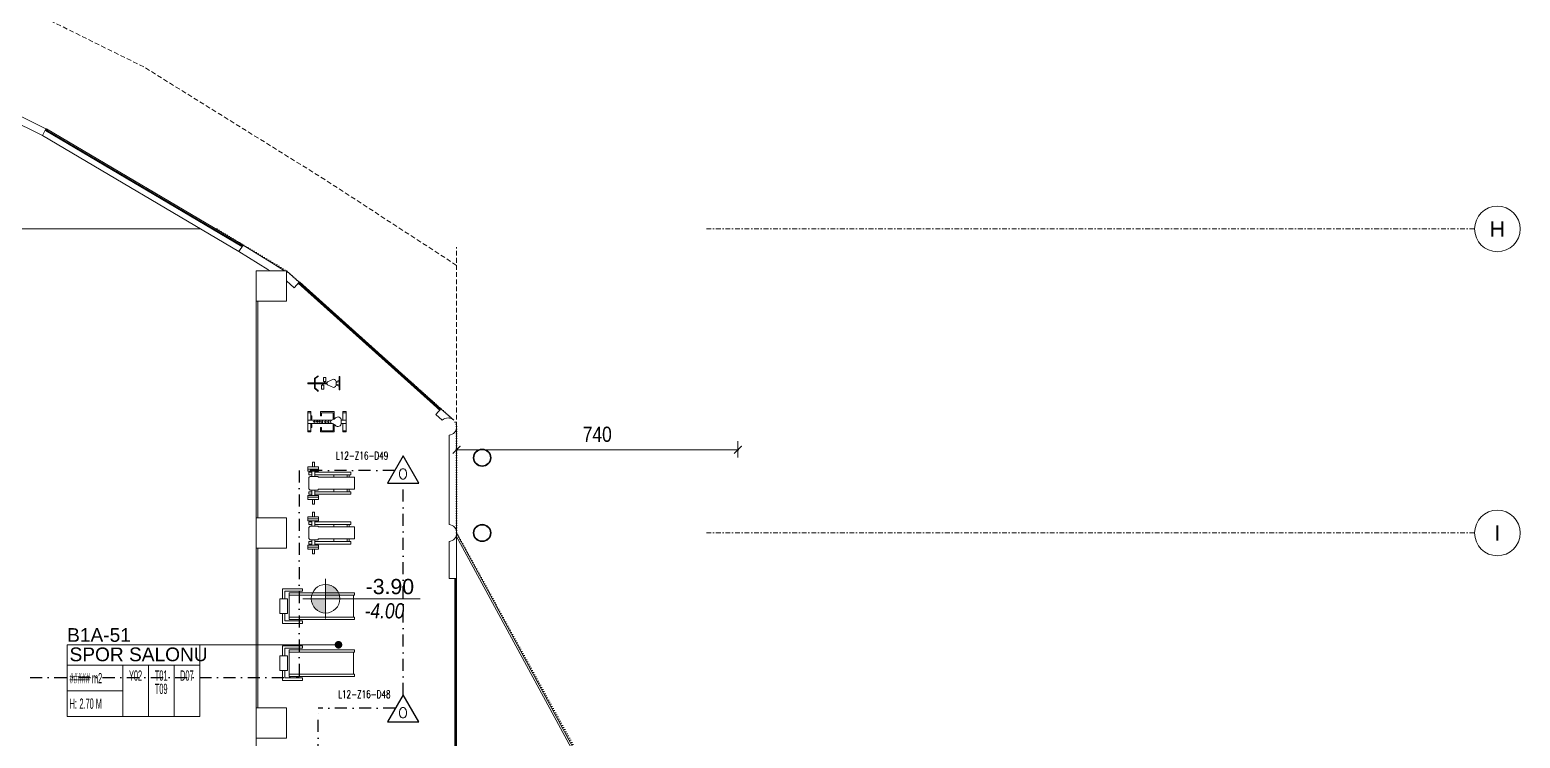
# Model space of a CAD drawing. Header units: metres. Extents: x -19121 to 152404, y -12107 to 29421.
# Drawn here: x 94645 to 98566, y 2700 to 4564 of the extents above; entities that cross this region are included whole.
import ezdxf
from ezdxf.enums import TextEntityAlignment as Align

# ---------------------------------------------------------------- set-up
doc = ezdxf.new("R2010")
doc.units = ezdxf.units.M
doc.header["$LTSCALE"] = 50
doc.header["$MEASUREMENT"] = 0
for name, pattern in [('DASHDOT', [25.4, 12.7, -6.35, 0, -6.35]), ('DASHDOT2', [0.5, 0.25, -0.125, 0, -0.125]), ('DOT2', [0.125, 0, -0.125]), ('HIDDEN', [0.375, 0.25, -0.125])]:
    doc.linetypes.add(name, pattern=pattern)
doc.layers.get('0').update_dxf_attribs({"color": 9, "lineweight": 9})
for name, color, linetype, lineweight in [('00', 9, 'Continuous', 9), ('01', 9, 'Continuous', 9), ('06C', 9, 'Continuous', 9), ('06D', 9, 'Continuous', 9), ('10', 9, 'Continuous', 9), ('15', 9, 'Continuous', 9), ('20', 9, 'DOT2', 9), ('21', 9, 'Continuous', 9), ('21_mahal200', 9, 'Continuous', 9), ('24', 9, 'DASHDOT2', 9), ('25', 9, 'Continuous', 9), ('E-DEDEKTÖR NUMARALARI', 20, 'Continuous', 30), ('E-KABLO', 7, 'Continuous', 30), ('E-OPTİK DUMAN DEDEKTÖRÜ', 7, 'Continuous', 30), ('PENC4', 9, 'Continuous', 9)]:
    doc.layers.add(name, color=color, linetype=linetype, lineweight=lineweight)
doc.styles.add('Arial', font='arial.ttf', dxfattribs={"height": 2.5})
doc.styles.add('E-YAZI', font='txttw.shx', dxfattribs={"height": 200})
doc.styles.add('MuuM_TEXT-ITALIC', font='ARIALNI.TTF')
doc.styles.add('MuuM_TEXT-STANDART', font='ARIALN.TTF')
doc.dimstyles.new('MuuM_DIM200', dxfattribs={"dimscale": 20, "dimtxt": 2, "dimasz": 1, "dimexe": 1, "dimexo": 1, "dimgap": 1, "dimtad": 1, "dimdec": 1, "dimrnd": 0.5, "dimdsep": 46, "dimtxsty": 'MuuM_TEXT-STANDART', "dimblk": 'ARCHTICK', "dimcen": 0, "dimdle": 0.15, "dimclrd": 256, "dimclre": 256, "dimclrt": 256, "dimadec": 0, "dimazin": 0, "dimtfac": 5, "dimtdec": 1, "dimtix": 1, "dimtmove": 2, "dimatfit": 3, "dimldrblk": 'DOT', "dimfxl": 3, "dimfxlon": 1, "dimtolj": 1, "dimlwd": -1, "dimlwe": -1, "dimarcsym": 0})

# ---------------------------------------------------------------- blocks, each defined once
blk = doc.blocks.new('100_OPTİK DUMAN DEDEKTÖRÜ 085')
at = {"layer": 'E-OPTİK DUMAN DEDEKTÖRÜ', "color": 4}
blk.add_lwpolyline([(2.06, 0), (0, 3.57), (-2.06, 0)], close=True, dxfattribs=at)
at = {"layer": 'E-OPTİK DUMAN DEDEKTÖRÜ', "color": 3, "style": 'E-YAZI'}
blk.add_text('O', height=1.36, dxfattribs=at).set_placement((-0.02, 1.2), align=Align.MIDDLE)
blk = doc.blocks.new('p-kolon_80x80')
blk.add_lwpolyline([(-40, -40), (40, -40), (40, 40), (-40, 40)], close=True)
blk = doc.blocks.new('1.Bod.Ara.Sitatik Elk')
at = {"layer": '01'}
for p in [(11280, -4740), (11280, -5390), (11280, -5890)]:
    blk.add_blockref('p-kolon_80x80', p, dxfattribs=at)
blk = doc.blocks.new('_ArchTick')
at = {"color": 0, "linetype": 'ByBlock', "const_width": 0.15}
blk.add_lwpolyline([(-0.5, -0.5), (0.5, 0.5)], dxfattribs=at)
blk = doc.blocks.new('_Dot')
at = {"color": 0, "linetype": 'ByBlock', "lineweight": -2}
blk.add_line((-0.5, 0), (-1, 0), dxfattribs=at)
at = {"color": 0, "linetype": 'ByBlock', "const_width": 0.5}
blk.add_lwpolyline([(-0.25, 0, 1), (0.25, 0, 1)], format="xyb", close=True, dxfattribs=at)
blk = doc.blocks.new('0_roomno2')
blk.add_lwpolyline([(19.38, -10.5), (0, -10.5), (0, 0), (19.38, 0)], close=True)
for points in [[(0, -3), (19.38, -3)], [(8.12, -3), (8.12, -10.5)], [(11.88, -3), (11.88, -10.5)], [(15.62, -3), (15.62, -10.5)], [(0, -6.75), (8.12, -6.75)]]:
    blk.add_lwpolyline(points)
at = {"style": 'MuuM_TEXT-STANDART', "width": 0.6}
blk.add_text('H:', height=1.5, dxfattribs=at).set_placement((0.35, -8.61), align=Align.MIDDLE_LEFT)
at = {"style": 'Arial'}
blk.add_attdef('ODANO', (0, 1.17), '', height=2, dxfattribs=at)
blk.add_attdef('MEKANADI', text='', height=2, dxfattribs=at).set_placement((0.35, -3), align=Align.BOTTOM_LEFT)
at = {"style": 'MuuM_TEXT-STANDART', "width": 0.6}
for tag, p in [('M2', (0.35, -4.88)), ('TEMIZTAVANYUKSEKLIGI', (1.8, -8.61))]:
    blk.add_attdef(tag, text='', height=1.5, dxfattribs=at).set_placement(p, align=Align.MIDDLE_LEFT)
for tag, p in [('YER01', (10, -4.5)), ('TAVAN01', (13.75, -4.5)), ('DUVAR01', (17.5, -4.5)), ('YER02', (10, -6.75)), ('TAVAN02', (13.75, -6.75)), ('DUVAR02', (17.5, -6.75)), ('YER03', (10, -9)), ('TAVAN03', (13.75, -9)), ('DUVAR03', (17.5, -9))]:
    blk.add_attdef(tag, text='', height=1.5, dxfattribs=at).set_placement(p, align=Align.MIDDLE_CENTER)
blk = doc.blocks.new('prf-10x10')
blk.add_lwpolyline([(-5, -5), (5, -5), (5, 5), (-5, 5)], close=True)
at = {"color": 255}
blk.add_solid([(-5, -5), (5, -5), (-5, 5), (5, 5)], dxfattribs=at)
at = {"layer": '10'}
blk.add_point((0, 0), dxfattribs=at)
blk = doc.blocks.new('*U389')
at = {"layer": '06D'}
blk.add_lwpolyline([(-2.5, 600), (2.5, 600), (2.5, 0), (-2.5, 0)], close=True, dxfattribs=at)
at = {"layer": '15'}
blk.add_lwpolyline([(0, 595), (0, 5)], dxfattribs=at)
at = {"layer": '10', "xscale": 0.5, "yscale": 0.5, "rotation": 90}
for p in [(0, 597.5), (0, 2.5)]:
    blk.add_blockref('prf-10x10', p, dxfattribs=at)
blk = doc.blocks.new('*D463')
at = {"layer": '25', "transparency": 16777216}
for p, q in [((11764.9, -5170.9), (12510.7, -5170.9)), ((11767.9, -5172), (11767.9, -5150.9)), ((12507.7, -5148.4), (12507.7, -5190.9))]:
    blk.add_line(p, q, dxfattribs=at)
at = {"layer": '25', "transparency": 16777216, "xscale": 20, "yscale": 20, "zscale": 20, "rotation": 180}
blk.add_blockref('_ArchTick', (11767.9, -5170.9), dxfattribs=at)
at = {"layer": '25', "transparency": 16777216, "xscale": 20, "yscale": 20, "zscale": 20}
blk.add_blockref('_ArchTick', (12507.7, -5170.9), dxfattribs=at)
at = {"layer": '25', "transparency": 16777216, "insert": (12137.8, -5130.5), "char_height": 40, "attachment_point": 5, "style": 'MuuM_TEXT-STANDART'}
blk.add_mtext('\\A1;740', dxfattribs=at)
blk = doc.blocks.new('rev-tasiyicilar')
at = {"layer": 'PENC4', "lineweight": -3}
for centre, radius in [((297.5, 479), 11.4), ((297.5, 479), 10.9), ((297.5, 380), 11.4), ((297.5, 380), 10.9), ((462.5, -10), 11.4), ((462.5, -10), 10.9)]:
    blk.add_circle(centre, radius, dxfattribs=at)
blk = doc.blocks.new('*U391')
at = {"layer": '06D'}
blk.add_lwpolyline([(-2.5, 500), (2.5, 500), (2.5, 0), (-2.5, 0)], close=True, dxfattribs=at)
at = {"layer": '15'}
blk.add_lwpolyline([(0, 495), (0, 5)], dxfattribs=at)
at = {"layer": '10', "xscale": 0.5, "yscale": 0.5, "rotation": 90}
for p in [(0, 497.5), (0, 2.5)]:
    blk.add_blockref('prf-10x10', p, dxfattribs=at)
blk = doc.blocks.new('0_elevationtarget-p-bk')
h = blk.add_hatch(color=250)
h.paths.add_polyline_path([(1.88, 0, 0.414214), (0, 1.88), (0, 0)])
h.paths.add_polyline_path([(0, 0), (-1.88, 0, 0.414214), (0, -1.88)])
blk.add_line((0, -2.62), (0, 2.62))
blk.add_lwpolyline([(12.45, 0), (-3, 0)])
blk.add_circle((0, 0), 1.88)
at = {"style": 'Arial'}
blk.add_attdef('BITMISKOT', text='', height=2, dxfattribs=at).set_placement((4.5, 0), align=Align.BOTTOM_LEFT)
at = {"style": 'MuuM_TEXT-ITALIC'}
blk.add_attdef('FINISHINGFLOORLEVEL', text='', height=2, dxfattribs=at).set_placement((4.5, -0.59), align=Align.TOP_LEFT)
blk = doc.blocks.new('kosu')
for p, q in [((279.054, 164.876), (279.054, 166.591)), ((279.054, 166.591), (279.759, 166.591)), ((279.119, 164.876), (279.119, 166.591)), ((279.694, 166.591), (279.694, 164.876)), ((279.759, 166.591), (279.759, 164.876)), ((278.951, 166.245), (279.016, 166.245)), ((279.796, 166.245), (279.861, 166.245)), ((279.119, 164.876), (279.054, 164.876)), ((279.694, 164.903), (279.119, 164.903)), ((279.759, 164.876), (279.694, 164.876))]:
    blk.add_line(p, q)
for points in [[(278.951, 166.245), (278.951, 166.772), (279.211, 166.772)], [(279.016, 166.245), (279.016, 166.707), (279.211, 166.707)], [(279.601, 166.772), (279.861, 166.772), (279.861, 166.245)], [(279.601, 166.707), (279.796, 166.707), (279.796, 166.245)]]:
    blk.add_lwpolyline(points)
blk.add_lwpolyline([(279.211, 166.835), (279.601, 166.835), (279.601, 166.633), (279.211, 166.633)], close=True)
blk = doc.blocks.new('equipo5')
for points in [[(-0.07, 1.36), (0.8, 1.36), (0.8, 1.17), (-0.07, 1.17)], [(-0.07, -1.36), (0.8, -1.36), (0.8, -1.17), (-0.07, -1.17)]]:
    blk.add_lwpolyline(points, close=True)
for points in [[(0.31, 1.36), (0.31, 1.75), (0.48, 1.75), (0.48, 1.36)], [(-0.07, 1.17), (-0.07, 1.01), (0.8, 1.01), (0.8, 1.17)], [(0.26, 0.7), (-0.01, 0.7), (-0.01, 0.92), (0.26, 0.92)], [(0.26, 1.01), (0.26, 0.57)], [(0.51, 0.57), (0.51, 1.01)], [(0.51, 0.92), (3.51, 0.92), (3.51, 0.7), (0.51, 0.7)], [(2.08, 0.7), (2.08, 0.5)], [(3.19, 0.7), (3.19, 0.5)], [(3.35, 0.7), (3.35, 0.5)], [(-0.07, -1.17), (-0.07, -1.01), (0.8, -1.01), (0.8, -1.17)], [(0.26, -0.7), (-0.01, -0.7), (-0.01, -0.92), (0.26, -0.92)], [(0.26, -1.01), (0.26, -0.57)], [(0.51, -0.57), (0.51, -1.01)], [(0.51, -0.92), (3.51, -0.92), (3.51, -0.7), (0.51, -0.7)], [(2.08, -0.7), (2.08, -0.5)], [(3.19, -0.7), (3.19, -0.5)], [(3.35, -0.7), (3.35, -0.5)], [(0.31, -1.36), (0.31, -1.75), (0.48, -1.75), (0.48, -1.36)]]:
    blk.add_lwpolyline(points)
for points in [[(0, 0), (0, 0.4, -0.446807), (0.19, 0.57), (0.77, 0.57), (0.77, 0.5), (3.8, 0.5), (3.8, 0)], [(0, 0), (0, -0.4, 0.446807), (0.19, -0.57), (0.77, -0.57), (0.77, -0.5), (3.8, -0.5), (3.8, 0)]]:
    blk.add_lwpolyline(points, format="xyb")
blk = doc.blocks.new('SPOR')
for p, q in [((268.296, 169.326), (268.52, 169.326)), ((268.296, 169.242), (268.296, 169.326)), ((268.52, 169.242), (268.296, 169.242)), ((268.324, 169.326), (268.324, 169.242)), ((268.408, 169.242), (268.408, 169.214)), ((268.408, 169.214), (268.492, 169.214)), ((268.492, 169.214), (268.492, 169.242)), ((268.52, 168.697), (268.52, 169.326)), ((268.52, 169.326), (268.604, 169.326)), ((268.604, 169.326), (268.604, 168.695)), ((268.604, 169.326), (268.828, 169.326)), ((268.828, 169.242), (268.604, 169.242)), ((268.632, 169.242), (268.632, 169.214)), ((268.632, 169.214), (268.716, 169.214)), ((268.716, 169.214), (268.716, 169.242)), ((268.8, 169.242), (268.8, 169.326)), ((268.828, 169.326), (268.828, 169.242)), ((268.296, 168.99), (268.408, 168.99)), ((268.296, 168.626), (268.296, 168.99)), ((268.49, 168.626), (268.296, 168.626)), ((268.408, 168.962), (268.324, 168.962)), ((268.324, 168.962), (268.324, 168.654)), ((268.503, 168.654), (268.324, 168.654)), ((268.408, 168.99), (268.408, 168.962)), ((268.625, 168.654), (268.8, 168.654)), ((268.638, 168.626), (268.828, 168.626)), ((268.716, 168.99), (268.716, 168.962)), ((268.828, 168.99), (268.716, 168.99)), ((268.716, 168.962), (268.8, 168.962)), ((268.8, 168.962), (268.8, 168.654)), ((268.828, 168.626), (268.828, 168.99)), ((268.296, 168.402), (268.296, 168.318)), ((268.52, 168.402), (268.296, 168.402)), ((268.296, 168.318), (268.52, 168.318)), ((268.324, 168.402), (268.324, 168.318)), ((268.506, 168.444), (268.618, 168.444)), ((268.52, 168.444), (268.52, 168.318)), ((268.52, 168.318), (268.604, 168.318)), ((268.604, 168.318), (268.604, 168.444)), ((268.828, 168.402), (268.604, 168.402)), ((268.604, 168.318), (268.828, 168.318)), ((268.8, 168.318), (268.8, 168.402)), ((268.828, 168.318), (268.828, 168.402))]:
    blk.add_line(p, q)
for points in [[(268.562, 169.183), (268.539, 169.139), (268.584, 169.139)], [(268.562, 169.116), (268.539, 169.071), (268.584, 169.071)], [(268.562, 169.049), (268.539, 169.004), (268.584, 169.004)], [(268.562, 168.99), (268.534, 168.934), (268.59, 168.934)], [(268.562, 168.906), (268.534, 168.85), (268.59, 168.85)], [(268.562, 168.822), (268.534, 168.766), (268.59, 168.766)]]:
    blk.add_lwpolyline(points, close=True)
for centre, radius, start, end in [((268.573, 168.512), 0.139, 133.6443, 173.2256), ((268.298, 168.755), 0.229, 321.6175, 345.2524), ((268.298, 168.755), 0.229, 321.6175, 345.2525), ((268.562, 168.679), 0.0455, 22.6199, 157.3801), ((268.825, 168.755), 0.229, 194.7476, 218.3825), ((268.55, 168.512), 0.139, 6.7745, 46.3556), ((268.521, 168.528), 0.0854, 179.9906, 259.6205), ((268.602, 168.528), 0.0854, 280.3795, 0.0094)]:
    blk.add_arc(centre, radius, start, end)
blk = doc.blocks.new('bisiklet')
for points in [[(267.2, 169.095), (267.125, 168.995), (267.15, 168.995)], [(267.15, 168.995), (267.2, 169.07)], [(267.312, 169.095), (267.2, 169.095)], [(267.312, 169.095), (267.45, 169.095), (267.537, 168.995), (267.512, 168.995), (267.45, 169.07), (267.2, 169.07)], [(267.312, 169.27), (267.337, 169.27)], [(267.312, 169.095), (267.312, 169.27)], [(267.312, 168.97), (267.312, 169.07)], [(267.319, 169.27), (267.319, 169.095)], [(267.319, 169.068), (267.319, 168.97)], [(267.325, 169.095), (267.325, 169.27)], [(267.325, 168.97), (267.325, 169.07)], [(267.331, 169.27), (267.331, 169.095)], [(267.331, 169.068), (267.331, 168.97)], [(267.337, 169.27), (267.337, 169.095)], [(267.337, 169.07), (267.337, 168.97)], [(267.175, 168.857), (267.275, 168.857), (267.275, 168.832)], [(267.175, 168.795), (267.175, 168.857)], [(267.175, 168.795), (267.275, 168.795), (267.275, 168.82)], [(267.25, 168.67), (267.212, 168.595)], [(267.25, 168.67), (267.287, 168.745)], [(267.312, 168.832), (267.275, 168.832), (267.275, 168.82), (267.312, 168.82)], [(267.362, 168.745), (267.34, 168.767), (267.31, 168.767), (267.287, 168.745)], [(267.312, 168.97), (267.337, 168.97)], [(267.312, 168.768), (267.312, 168.97)], [(267.337, 168.97), (267.337, 168.768)], [(267.475, 168.845), (267.375, 168.845), (267.375, 168.882), (267.337, 168.882)], [(267.337, 168.87), (267.375, 168.87)], [(267.362, 168.745), (267.4, 168.67)], [(267.475, 168.845), (267.475, 168.907), (267.375, 168.907), (267.375, 168.882)], [(267.437, 168.595), (267.4, 168.67)], [(267.4, 168.445), (267.5, 168.445), (267.5, 168.42), (267.15, 168.42)], [(267.15, 168.42), (267.15, 168.445), (267.212, 168.445), (267.25, 168.445)], [(267.212, 168.595), (267.221, 168.561), (267.243, 168.534), (267.275, 168.52)], [(267.275, 168.52), (267.25, 168.445)], [(267.275, 168.52), (267.375, 168.52)], [(267.275, 168.445), (267.3, 168.52)], [(267.375, 168.445), (267.275, 168.445)], [(267.35, 168.52), (267.375, 168.445)], [(267.375, 168.52), (267.407, 168.534), (267.429, 168.561), (267.437, 168.595)], [(267.375, 168.52), (267.4, 168.445)]]:
    blk.add_lwpolyline(points)
blk = doc.blocks.new('0_aks')
at = {"linetype": 'Continuous'}
blk.add_circle((0, 0), 3, dxfattribs=at)
at = {"style": 'Arial'}
blk.add_attdef('AKS', text='', height=2, dxfattribs=at).set_placement((0, 0), align=Align.MIDDLE_CENTER)
blk = doc.blocks.new('p-akslar_yeni')
at = {"layer": '24'}
for points in [[(18840, -4535), (20861, -4535)], [(18840, -5335), (20861, -5335)]]:
    blk.add_lwpolyline(points, dxfattribs=at)
at = {"layer": '21', "xscale": 20, "yscale": 20, "zscale": 20}
for p, values in [((20921, -4535), {'AKS': 'H'}), ((20921, -5335), {'AKS': 'I'})]:
    blk.add_blockref('0_aks', p, dxfattribs=at).add_auto_attribs(values)
blk = doc.blocks.new('1.Bod.Ara.Mimari Elk')
at = {"layer": '00'}
for points in [[(10498.91, -4255.32), (10678.41, -4344.1), (10687.27, -4326.17), (10507.78, -4237.4), (10498.91, -4255.32)], [(11195.23, -4649.22), (11270.81, -4696.29), (11276.91, -4700), (11315.35, -4700), (11281.55, -4679.42), (11205.8, -4632.24), (11195.23, -4649.22)], [(11353.6, -4730), (11320, -4700), (11320, -4726.81), (11340.29, -4744.92), (11353.6, -4730)]]:
    blk.add_lwpolyline(points, dxfattribs=at)
blk.add_lwpolyline([(11713.29, -5077.88), (11729.99, -5092.78, -0.3780432), (11760.22, -5092.95), (11726.61, -5062.96), (11713.29, -5077.88)], format="xyb", dxfattribs=at)
for points in [[(11767.85, -5110), (11767.85, -5389.94, 0.3773125), (11747.85, -5367.33), (11747.85, -5132.67, 0.3780432)], [(11767.85, -5390), (11767.85, -5510), (11747.85, -5510), (11747.85, -5412.67, 0.3780432)]]:
    blk.add_lwpolyline(points, format="xyb", close=True, dxfattribs=at)
at = {"layer": '06C'}
for points in [[(11240, -5350), (11240, -4780)], [(11245, -5350), (11245, -4780)], [(11240, -5850), (11240, -5430)], [(11245, -5850), (11245, -5430)]]:
    blk.add_lwpolyline(points, dxfattribs=at)
at = {"layer": '06D'}
for points in [[(11194.96, -4649.05), (10678.28, -4344.02)], [(10620, -4590), (11094.94, -4590)], [(11240, -4780), (11240, -6150)], [(12181.24, -6162.57), (11766.44, -5397.89)], [(12185.63, -6160.18), (11767.85, -5390)]]:
    blk.add_lwpolyline(points, dxfattribs=at)
at = {"layer": '20', "linetype": 'HIDDEN'}
for points in [[(11767.85, -4685.8), (11421.22, -4460.1), (10945.13, -4163.64), (9074.53, -3238.51), (6612.89, -2132.43), (4752.35, -1474.85), (3821.13, -1227.81)], [(11767.85, -5110), (11767.85, -4638.07)]]:
    blk.add_lwpolyline(points, dxfattribs=at)
at = {"layer": '20'}
blk.add_lwpolyline([(11136.56, -4590), (11320, -4700), (11759.99, -5092.75, -0.2171689), (11767.85, -5110), (11767.85, -5390), (12185.66, -6150), (12540, -7329.46), (12540, -9344.49), (12425, -9504.28)], format="xyb", dxfattribs=at)
for name, p, rotation in [('*U389', (11203.85, -4633.98), 59.44386270573685), ('*U391', (11724.94, -5064.82), 48.13462786888326), ('*U389', (11765.35, -6110), 359.9999938322261)]:
    blk.add_blockref(name, p, dxfattribs=dict(rotation=rotation))
at = {"xscale": 2, "yscale": 2, "zscale": 2}
blk.add_blockref('rev-tasiyicilar', (11240, -6150), dxfattribs=at)
at = {"layer": '06D'}
for name, p, xscale, yscale, zscale, rotation in [('bisiklet', (28302.98, 21736.41), -100, 100, 100, 90), ('SPOR', (28308.63, 21758.91), -100, 100, 100, 90), ('equipo5', (11378.96, -5259.19), -31.568856288186, 31.568856288186, 31.568856288186, 180), ('equipo5', (11378.96, -5390), -31.568856288186, 31.568856288186, 31.568856288186, 180), ('kosu', (27986.6, 22358.25), -100, 100, 100, 90), ('kosu', (27986.6, 22208.25), -100, 100, 100, 90)]:
    blk.add_blockref(name, p, dxfattribs=dict(at, xscale=xscale, yscale=yscale, zscale=zscale, rotation=rotation))
at = {"layer": '21', "xscale": 20, "yscale": 20, "zscale": 20}
blk.add_blockref('0_elevationtarget-p-bk', (11422.99, -5562.94), dxfattribs=at).add_auto_attribs({'BITMISKOT': ' -3.90', 'FINISHINGFLOORLEVEL': ' -4.00'})
at = {"layer": '21_mahal200'}
ref = blk.add_blockref('0_roomno2', (10743.12, -5684.15), dxfattribs=dict(at, xscale=18, yscale=18, zscale=18))
ref.add_attrib('ODANO', 'B1A-51', (10743.12, -5676.37), dxfattribs={"layer": '0', "height": 36, "style": 'Arial'})
ref.add_attrib('MEKANADI', 'SPOR SALONU', dxfattribs={"layer": '0', "height": 36, "style": 'Arial'}).set_placement((10749.42, -5738.15), align=Align.BOTTOM_LEFT)
ref.add_attrib('M2', '##### m2', dxfattribs={"layer": '0', "height": 27, "style": 'MuuM_TEXT-STANDART', "width": 0.6}).set_placement((10749.42, -5771.9), align=Align.MIDDLE_LEFT)
ref.add_attrib('TEMIZTAVANYUKSEKLIGI', '2.70 M', dxfattribs={"layer": '0', "height": 27, "style": 'MuuM_TEXT-STANDART', "width": 0.6}).set_placement((10775.52, -5839.09), align=Align.MIDDLE_LEFT)
ref.add_attrib('YER01', 'Y02', dxfattribs={"layer": '0', "height": 27, "style": 'MuuM_TEXT-STANDART', "width": 0.6}).set_placement((10923.12, -5765.15), align=Align.MIDDLE_CENTER)
ref.add_attrib('TAVAN01', 'T01', dxfattribs={"layer": '0', "height": 27, "style": 'MuuM_TEXT-STANDART', "width": 0.6}).set_placement((10990.62, -5765.15), align=Align.MIDDLE_CENTER)
ref.add_attrib('DUVAR01', 'D07', dxfattribs={"layer": '0', "height": 27, "style": 'MuuM_TEXT-STANDART', "width": 0.6}).set_placement((11058.12, -5765.15), align=Align.MIDDLE_CENTER)
ref.add_attrib('TAVAN02', 'T09', dxfattribs={"layer": '0', "height": 27, "style": 'MuuM_TEXT-STANDART', "width": 0.6}).set_placement((10990.62, -5800.08), align=Align.MIDDLE_CENTER)
at = {"layer": '25'}
dim = blk.add_linear_dim(base=(12507.74, -5170.92), p1=(11767.85, -5192.02), p2=(12507.74, -5128.38), dimstyle='MuuM_DIM200', dxfattribs=at)
dim.commit()
dim.dimension.update_dxf_attribs({"geometry": '*D463', "text_midpoint": (12137.79, -5130.5)})
at = {"layer": '21_mahal200'}
blk.add_leader([(11457, -5684.15), (11091.87, -5684.15)], dimstyle='MuuM_DIM200', override={"dimasz": 1, "dimfxl": 10}, dxfattribs=at)

msp = doc.modelspace()

# ---------------------------------------------------------------- linework, layer by layer
at = {"layer": 'E-KABLO', "color": 6, "linetype": 'DASHDOT', "ltscale": 0.05}
for p, q in [((95605.21, 3404.83), (95353.16, 3404.83)), ((95353.16, 3404.83), (95353.16, 2859.61)), ((95627.51, 2813.69), (95627.51, 3371.52)), ((94645.73, 2859.61), (95353.16, 2859.61)), ((95403.2, 2334.73), (95403.2, 2778.66)), ((95606.56, 2778.66), (95403.2, 2778.66))]:
    msp.add_line(p, q, dxfattribs=at)

# ---------------------------------------------------------------- block references
for name in ['1.Bod.Ara.Mimari Elk', '1.Bod.Ara.Sitatik Elk']:
    msp.add_blockref(name, (84000, 8630))
at = {"layer": '24'}
msp.add_blockref('p-akslar_yeni', (77585, 8575), dxfattribs=at)
at = {"layer": 'E-OPTİK DUMAN DEDEKTÖRÜ', "xscale": 20, "yscale": 20, "zscale": 20}
for p in [(95627.15, 3371.52), (95627.15, 2743.01)]:
    msp.add_blockref('100_OPTİK DUMAN DEDEKTÖRÜ 085', p, dxfattribs=at)

# ---------------------------------------------------------------- texts
at = {"layer": 'E-DEDEKTÖR NUMARALARI', "style": 'E-YAZI', "width": 0.7}
for s, p in [('L12-Z16-D49', (95450.07, 3433.6)), ('L12-Z16-D48', (95456.01, 2805.77))]:
    msp.add_text(s, height=20, dxfattribs=at).set_placement(p)

doc.saveas('drawing.dxf')
